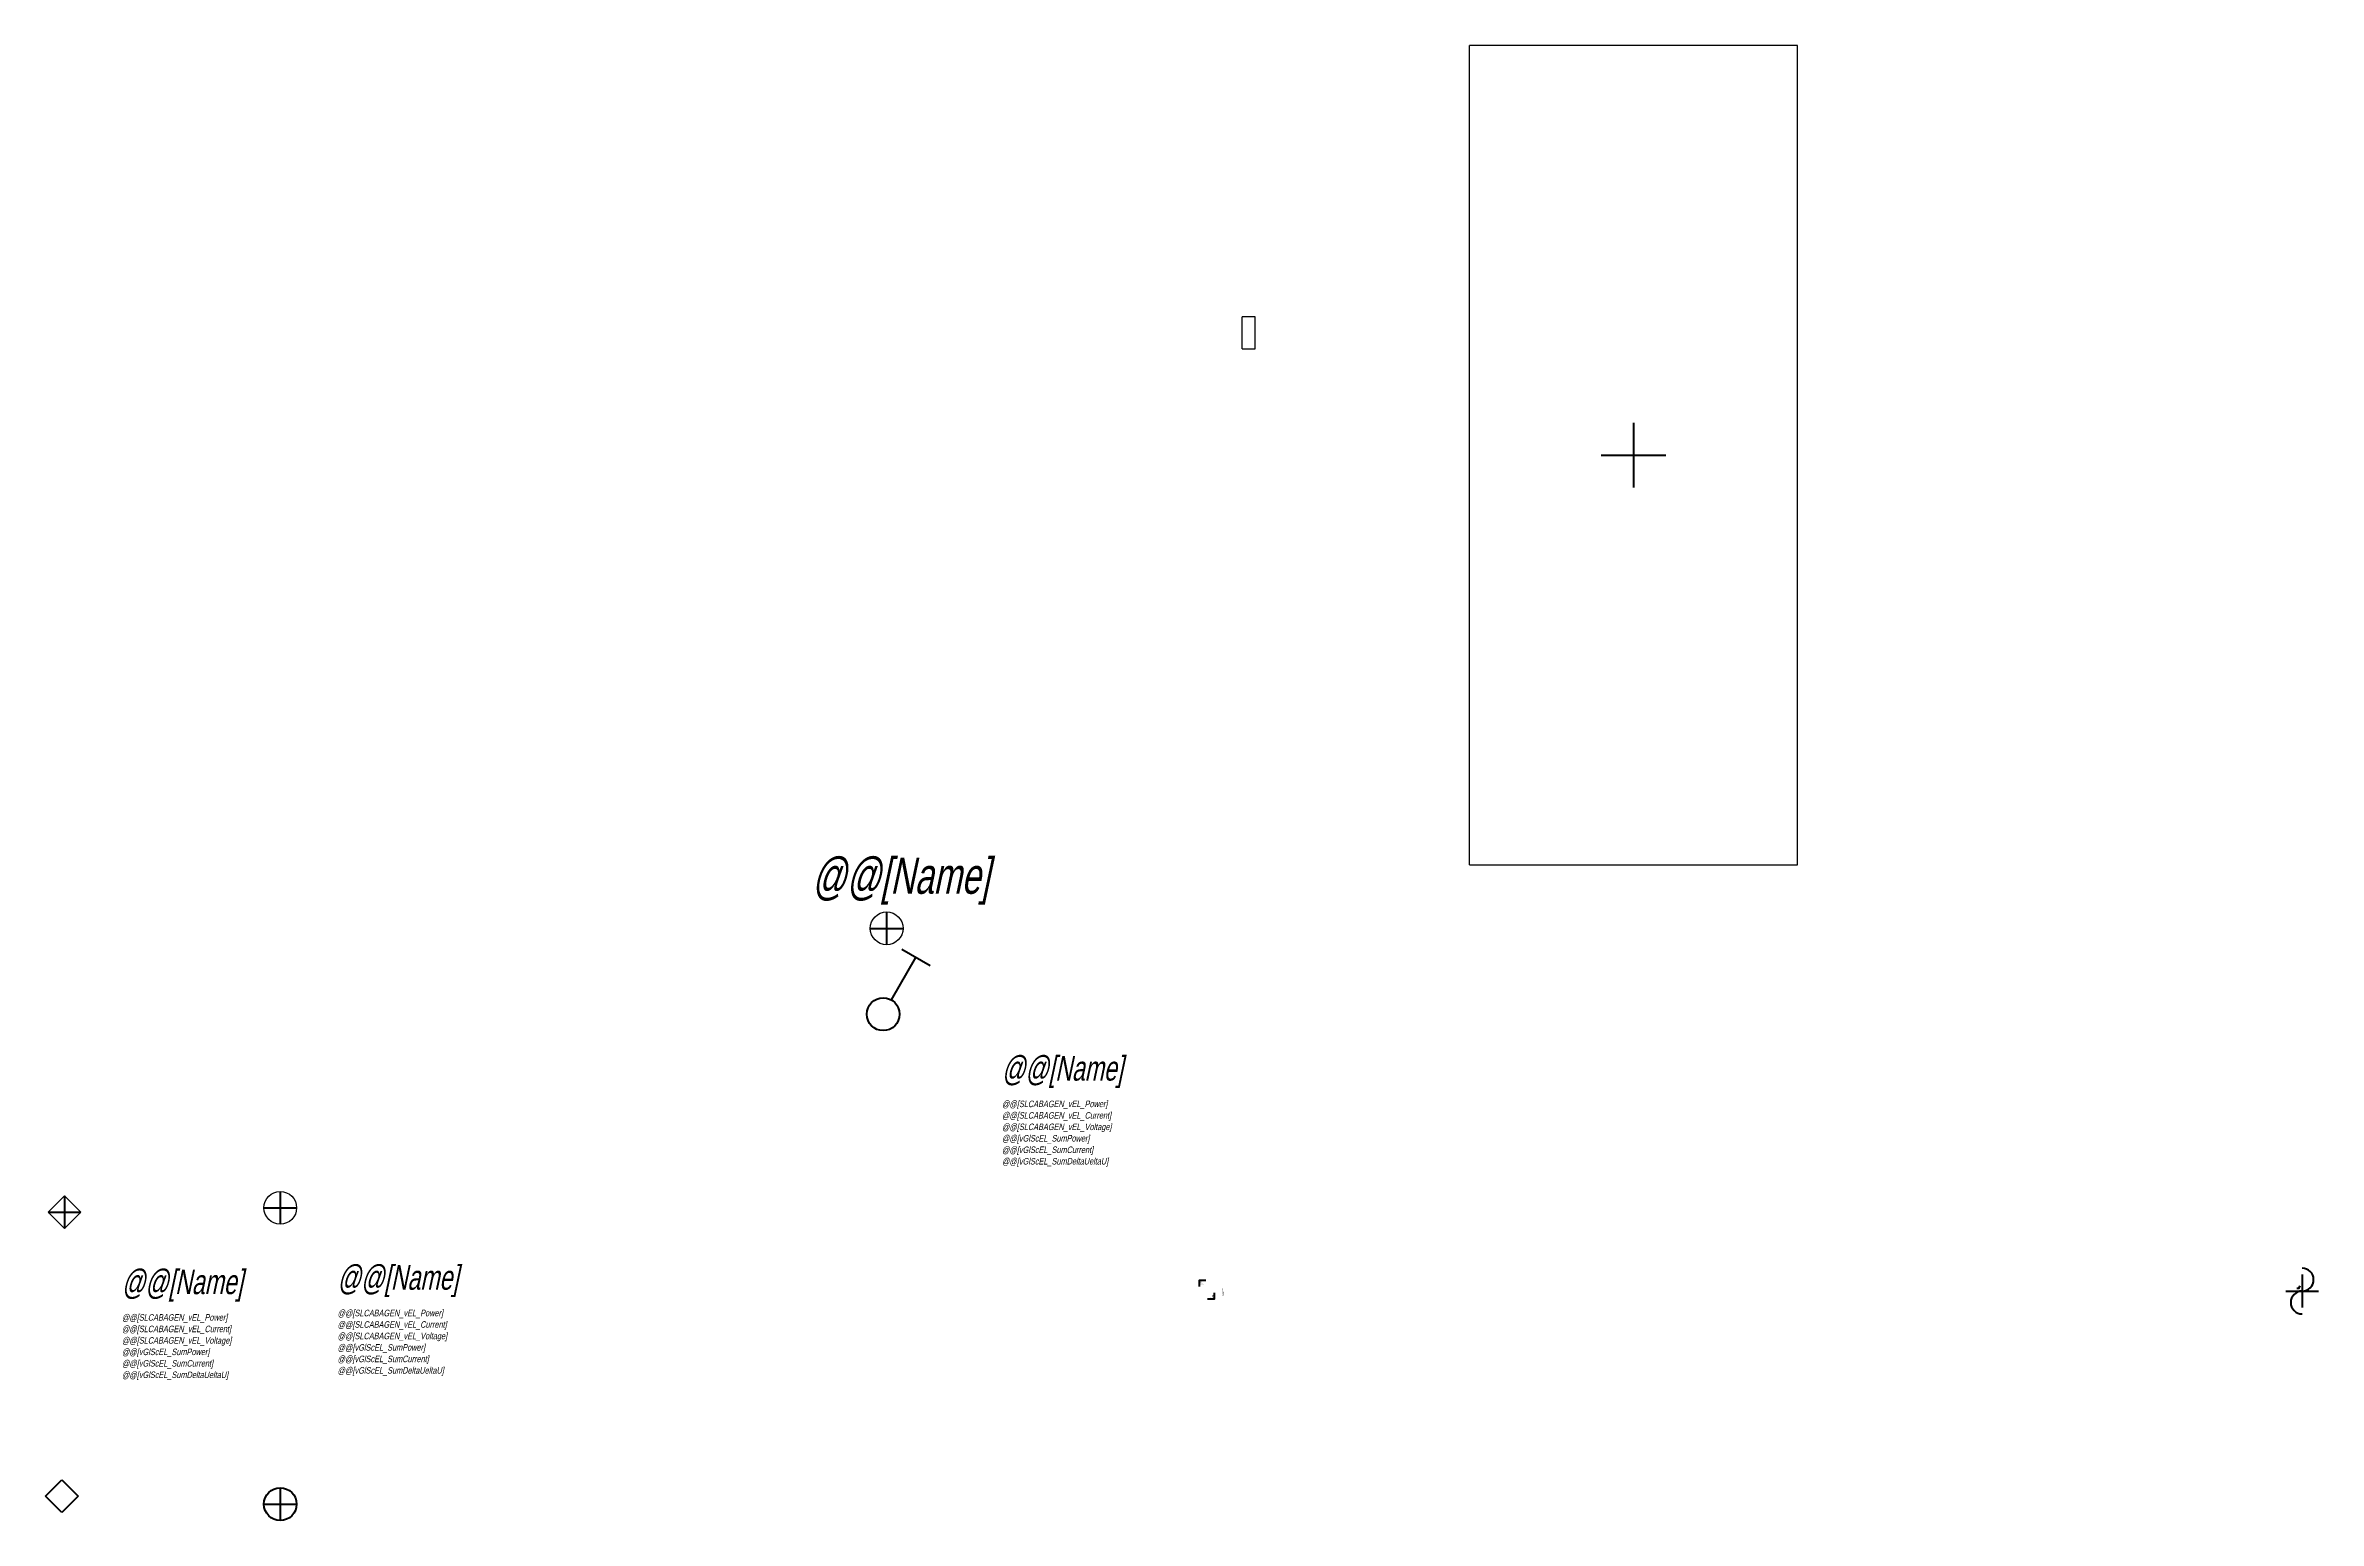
# Model space of a CAD drawing. Header units: inches. Extents: x -87 to 52, y -40 to 50.
import ezdxf
from ezdxf.enums import TextEntityAlignment as Align

# ---------------------------------------------------------------- set-up
doc = ezdxf.new("R2010")
doc.units = ezdxf.units.IN
doc.header["$MEASUREMENT"] = 0
doc.layers.add('EL_DEVICE', color=1, linetype='Continuous', lineweight=40)
doc.layers.add('EL_DEVICE_NAME', color=7, linetype='Continuous')
doc.layers.add('SYS_DEVICE_BORDER', color=7, linetype='Continuous')
doc.styles.add('R2_5', font='gewind.shx', dxfattribs={"width": 0.65, "oblique": 12, "height": 2.5})

# ---------------------------------------------------------------- blocks, each defined once
blk = doc.blocks.new('TESTBOX')
at = {"ltscale": 100}
for p, q in [((20, 50), (0, 50)), ((0, 0), (0, 50)), ((20, 50, 50), (0, 50, 50)), ((0, 0, 50), (0, 50, 50)), ((0, 50, 50), (0, 50)), ((20, 0), (20, 50)), ((20, 0, 50), (20, 50, 50)), ((20, 50, 50), (20, 50)), ((0, 0), (20, 0)), ((0, 0, 50), (20, 0, 50)), ((0, 0, 50), (0, 0)), ((20, 0, 50), (20, 0))]:
    blk.add_line(p, q, dxfattribs=at)
blk = doc.blocks.new('FIX')
at = {"layer": 'EL_DEVICE'}
for p, q in [((0, 1), (0, -1)), ((-1, 0), (1, 0))]:
    blk.add_line(p, q, dxfattribs=at)
blk = doc.blocks.new('DEVICE_TESTBOX')
at = {"ltscale": 100, "xscale": 1.968503937008, "yscale": 1.968503937008, "zscale": 1.968503937008}
blk.add_blockref('FIX', (10, 25), dxfattribs=at)
blk = doc.blocks.new('DEVICE_CONNECTOR_POINT')
at = {"layer": 'EL_DEVICE'}
for p, q in [((-1, 0), (1, 0)), ((0, 1), (0, -1))]:
    blk.add_line(p, q, dxfattribs=at)
blk = doc.blocks.new('DEVICE_EL_CABLE_UP')
at = {"layer": 'SYS_DEVICE_BORDER', "ltscale": 100}
blk.add_circle((0, 0), 0.5, dxfattribs=at)
at = {"layer": 'EL_DEVICE'}
blk.add_blockref('DEVICE_CONNECTOR_POINT', (0, 0), dxfattribs=at)
blk = doc.blocks.new('EL_CABLE_UP')
at = {"layer": 'EL_DEVICE', "ltscale": 100}
for p, q in [((0.2, 0.4), (1.7, 3)), ((1.7, 3), (0.3, 1.5)), ((1.7, 3), (1.2, 1))]:
    blk.add_line(p, q, dxfattribs=at)
blk.add_circle((0, 0), 0.5, dxfattribs=at)
blk = doc.blocks.new('DEVICE_EL_CABLE_BREAK')
at = {"layer": 'EL_DEVICE'}
blk.add_blockref('DEVICE_CONNECTOR_POINT', (0, 0), dxfattribs=at)
blk = doc.blocks.new('EL_CABLE_BREAK')
at = {"layer": 'EL_DEVICE'}
for centre, start, end in [((0, 0.7), 270, 90), ((0, -0.7), 90, 270)]:
    blk.add_arc(centre, 0.7, start, end, dxfattribs=at)
blk = doc.blocks.new('EL_LIGHT_SWITH')
at = {"layer": 'EL_DEVICE', "ltscale": 100}
for p, q in [((0.5, 0.87), (2, 3.46)), ((2.87, 2.96), (1.13, 3.96))]:
    blk.add_line(p, q, dxfattribs=at)
blk.add_circle((0, 0), 1, dxfattribs=at)
blk = doc.blocks.new('DEVICE_CONNECTOR_SQUARE')
at = {"layer": 'EL_DEVICE'}
for p, q in [((-1, 0), (1, 0)), ((0, 1), (0, -1))]:
    blk.add_line(p, q, dxfattribs=at)
blk = doc.blocks.new('DEVICE_EL_LIGHT_SWITH')
at = {"layer": 'SYS_DEVICE_BORDER', "ltscale": 100}
blk.add_circle((0, 0), 1, dxfattribs=at)
at = {"ltscale": 100}
blk.add_blockref('DEVICE_CONNECTOR_SQUARE', (0, 0), dxfattribs=at)
at = {"layer": 'EL_DEVICE_NAME', "style": 'R2_5', "oblique": 12, "width": 0.7}
blk.add_text('@@[Name]', height=2.2, dxfattribs=at).set_placement((0.87, 2.11), align=Align.CENTER)
blk = doc.blocks.new('VELEC_EL_SCHEME_INFO')
at = {"layer": 'EL_DEVICE_NAME', "style": 'R2_5', "oblique": 12, "width": 0.7}
for s, height, p in [('@@[Name]', 1.5, (3.5, -3.5)), ('@@[SLCABAGEN_vEL_Power]', 0.4, (3.5, -6.22)), ('@@[SLCABAGEN_vEL_Current]', 0.4, (3.5, -6.92)), ('@@[SLCABAGEN_vEL_Voltage]', 0.4, (3.5, -7.62)), ('@@[vGlScEL_SumPower]', 0.4, (3.5, -8.32)), ('@@[vGlScEL_SumCurrent]', 0.4, (3.5, -9.02)), ('@@[vGlScEL_SumDeltaUeltaU]', 0.4, (3.5, -9.72))]:
    blk.add_text(s, height=height, dxfattribs=at).set_placement(p, align=Align.TOP_LEFT)
blk = doc.blocks.new('EL_STARTSCHEMA')
at = {"layer": 'EL_DEVICE', "ltscale": 100}
blk.add_lwpolyline([(0, -10), (0, 0), (10, 0)], dxfattribs=at)
at = {"layer": 'EL_DEVICE', "ltscale": 100, "insert": (1, -1), "char_height": 1.25, "attachment_point": 1, "style": 'R2_5'}
blk.add_mtext_dynamic_manual_height_columns('EL\\PStart\\PSchema', width=6.609, gutter_width=2500, heights=[0], dxfattribs=at)
blk = doc.blocks.new('EL_ENDSCHEMA')
at = {"layer": 'EL_DEVICE', "ltscale": 100}
blk.add_lwpolyline([(0, 10), (0, 0), (-10, 0)], dxfattribs=at)
at = {"layer": 'EL_DEVICE', "ltscale": 100, "insert": (-1, 1), "char_height": 1.25, "attachment_point": 9, "style": 'R2_5'}
blk.add_mtext_dynamic_manual_height_columns('EL\\PEnd\\PSchema', width=6.609, gutter_width=2500, heights=[0], dxfattribs=at)
blk = doc.blocks.new('VELEC_CABLE_SCHEME_INFO')
at = {"layer": 'EL_DEVICE_NAME', "style": 'R2_5', "oblique": 12, "width": 0.7}
for s, p in [('m:@@[CABLE_MountingMethod]', (-1.1, 0)), ('L=@@[AmountD]м', (0.4, 0))]:
    blk.add_text(s, height=0.7, rotation=90, dxfattribs=at).set_placement(p, align=Align.TOP_LEFT)
blk = doc.blocks.new('DEVICE_EL_EMSPLITTERBOX')
at = {"layer": 'SYS_DEVICE_BORDER', "ltscale": 100}
blk.add_circle((0, 0), 1, dxfattribs=at)
at = {"ltscale": 100}
blk.add_blockref('DEVICE_CONNECTOR_SQUARE', (0, 0), dxfattribs=at)
blk.add_blockref('VELEC_EL_SCHEME_INFO', (0, 0))
blk = doc.blocks.new('EL_EMSPLITTERBOX')
at = {"layer": 'EL_DEVICE', "ltscale": 100}
for p, q in [((-1, 0), (1, 0)), ((0, 1), (0, -1))]:
    blk.add_line(p, q, dxfattribs=at)
blk.add_circle((0, 0), 1, dxfattribs=at)
blk = doc.blocks.new('DEVICE_EL_EMCHANGLAYINGMETHOD')
at = {"layer": 'SYS_DEVICE_BORDER', "ltscale": 100}
for p, q in [((-1, 0), (0, 1)), ((0, -1), (-1, 0)), ((0, 1), (1, 0)), ((1, 0), (0, -1))]:
    blk.add_line(p, q, dxfattribs=at)
at = {"ltscale": 100}
blk.add_blockref('DEVICE_CONNECTOR_SQUARE', (0, 0), dxfattribs=at)
blk.add_blockref('VELEC_EL_SCHEME_INFO', (0, 0))
blk = doc.blocks.new('EL_EMCHANGLAYINGMETHOD')
at = {"layer": 'EL_DEVICE', "ltscale": 100}
for p, q in [((-1, 0), (0, 1)), ((0, -1), (-1, 0)), ((0, 1), (1, 0)), ((1, 0), (0, -1))]:
    blk.add_line(p, q, dxfattribs=at)

msp = doc.modelspace()

# ---------------------------------------------------------------- block references
for name, p in [('TESTBOX', (0, 0)), ('DEVICE_TESTBOX', (0, 0)), ('VELEC_EL_SCHEME_INFO', (-32.03, -8.16))]:
    msp.add_blockref(name, p)
at = {"ltscale": 100}
for name, p, xscale, yscale, zscale in [('TESTBOX', (-13.88, 31.48), 0.03937007874, 0.03937007874, 0.03937007874), ('EL_STARTSCHEMA', (-16.48, -25.33), 0.0393700787401575, 0.0393700787401575, 0.0393700787401575), ('EL_ENDSCHEMA', (-15.59, -26.5), 0.0393700787401575, 0.0393700787401575, 0.0393700787401575), ('VELEC_CABLE_SCHEME_INFO', (-15.04, -26.3), 0.0393700787401575, 0.0393700787401575, 0.0393700787401575), ('DEVICE_EL_CABLE_UP', (50.52, -25.83), 0.03937007874, 0.03937007874, 0.03937007874), ('EL_CABLE_UP', (50.59, -25.83), 0.03937007874, 0.03937007874, 0.03937007874)]:
    msp.add_blockref(name, p, dxfattribs=dict(at, xscale=xscale, yscale=yscale, zscale=zscale))
for name, p in [('DEVICE_EL_LIGHT_SWITH', (-35.57, -3.87)), ('EL_LIGHT_SWITH', (-35.78, -9.11)), ('DEVICE_EL_EMCHANGLAYINGMETHOD', (-85.73, -21.19)), ('DEVICE_EL_EMSPLITTERBOX', (-72.57, -20.92)), ('EL_CABLE_BREAK', (50.8, -26)), ('DEVICE_EL_CABLE_BREAK', (50.8, -26)), ('EL_EMCHANGLAYINGMETHOD', (-85.9, -38.51)), ('EL_EMSPLITTERBOX', (-72.57, -39))]:
    msp.add_blockref(name, p, dxfattribs=at)

doc.saveas('drawing.dxf')
